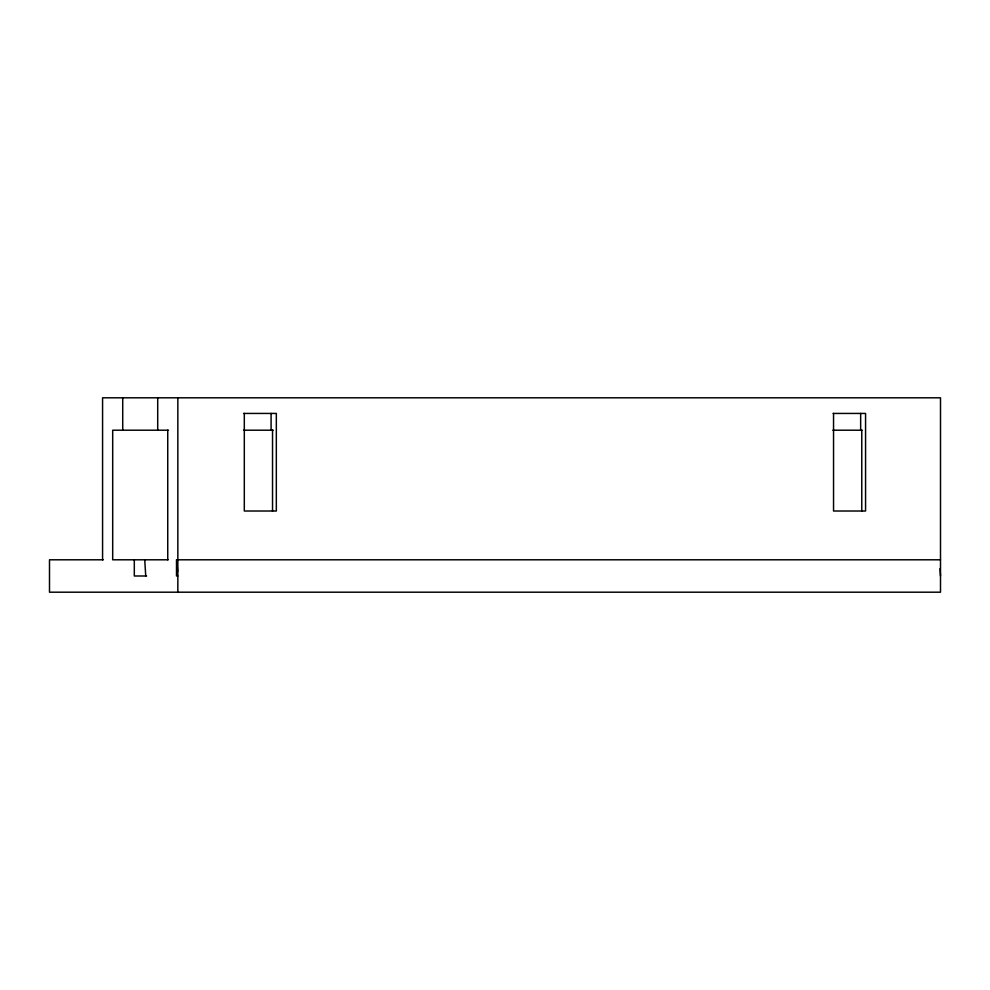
<?xml version="1.0" encoding="UTF-8"?>
<svg xmlns="http://www.w3.org/2000/svg" width="990" height="990" viewBox="0 0 990 990"><rect width="100%" height="100%" fill="white"/><g stroke="black" fill="none" stroke-linecap="round" stroke-linejoin="round"><path stroke-width="1.49" d="M243.515 413.436L276.334 413.436L276.334 511.013L244.307 511.013L244.307 413.436M833.085 413.436L865.569 413.436L865.569 511.013L833.543 511.013L833.543 413.436M168.473 430.204L112.687 430.204L112.687 559.796L168.127 559.796M243.515 430.204L273.178 430.204M832.862 430.204L862.08 430.204M103.319 559.796L49.5 559.796L49.5 592.193L940.5 592.193L940.5 397.807L102.576 397.807L102.576 559.796M940.5 559.796L176.505 559.796L176.505 575.994L177.841 575.994M146.607 575.994L134.306 575.994L134.306 559.796M940.042 568.631L940.5 575.994M176.826 559.796L177.569 571.577M144.726 559.796L145.74 575.994M861.77 430.204L861.77 511.013M860.657 413.436L860.657 430.204M272.535 430.204L272.535 511.013M271.087 413.436L271.087 430.204M177.841 397.807L177.841 592.193M167.743 430.204L167.743 559.796M157.707 397.807L157.707 430.204M122.723 397.807L122.723 430.204"/></g></svg>
